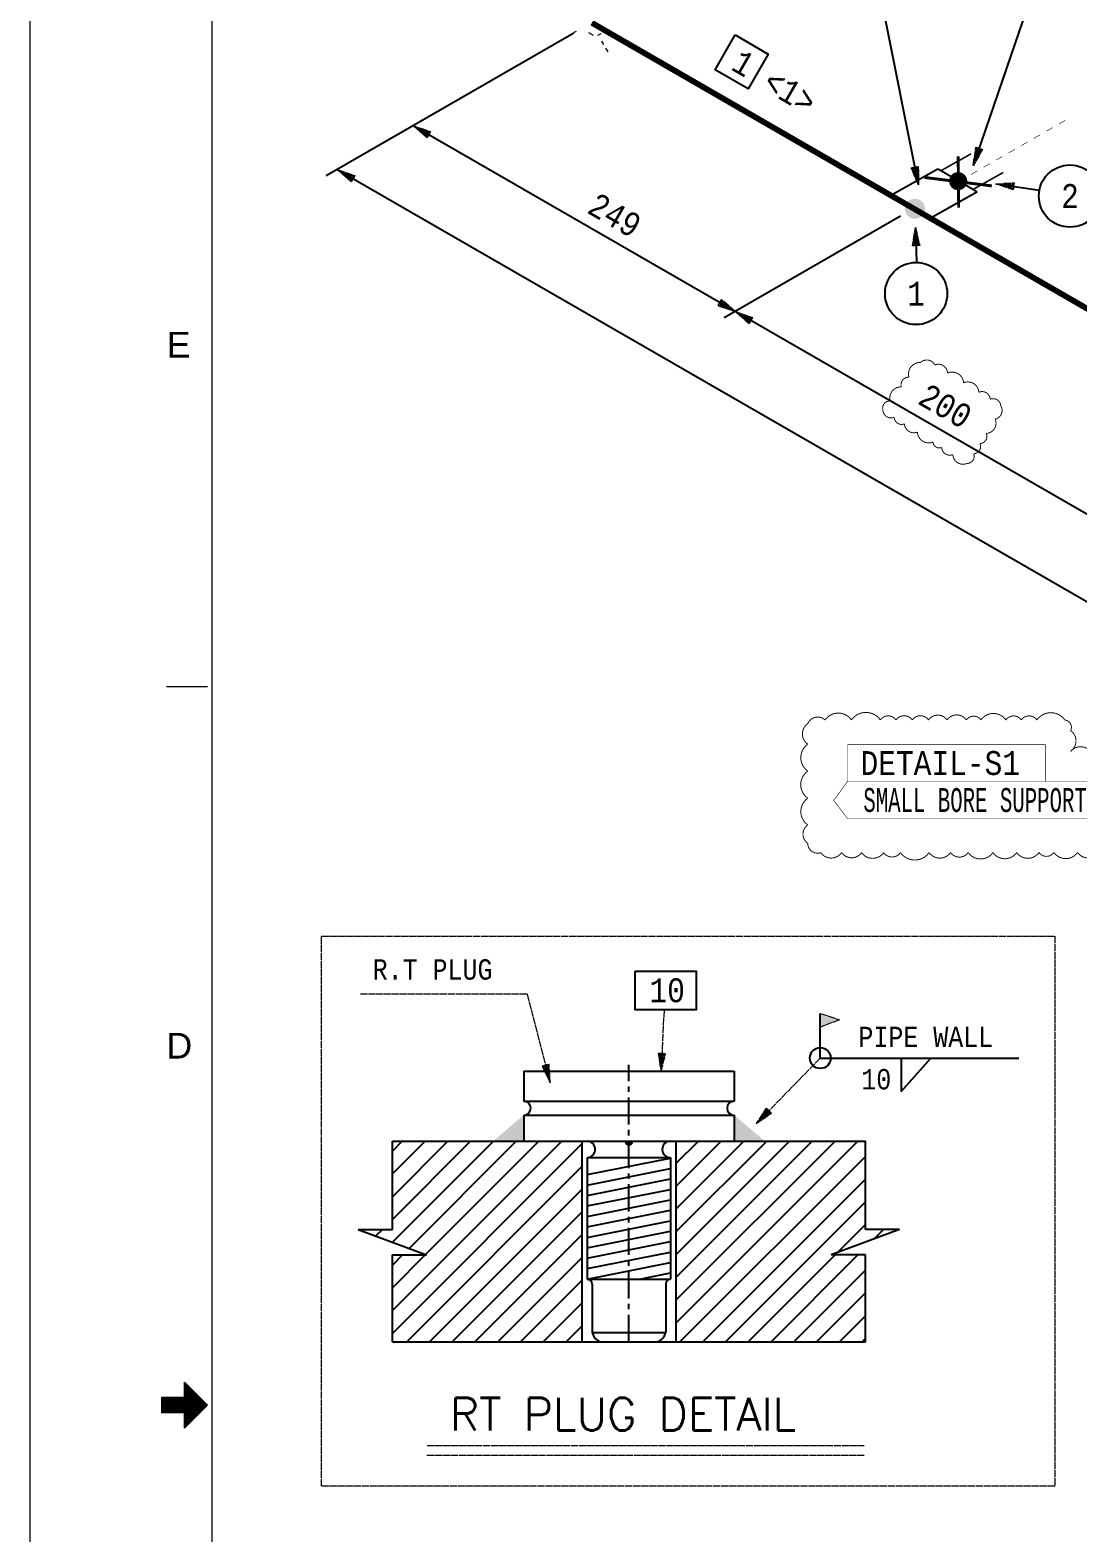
# Model space of a CAD drawing. Header units: inches. Extents: x 985 to 1826, y 0 to 594.
# Drawn here: x 985.1 to 1129.7, y 279.8 to 487.2 of the extents above; entities that cross this region are included whole.
import ezdxf
from ezdxf.enums import TextEntityAlignment as Align

# ---------------------------------------------------------------- set-up
doc = ezdxf.new("R2010")
doc.units = ezdxf.units.IN
doc.header["$MEASUREMENT"] = 0
for name, pattern in [('CENTER', [2, 1.25, -0.25, 0.25, -0.25]), ('Dashed', [4.18782, 2.09391, -2.09391]), ('Solid', [1, 1, 0])]:
    doc.linetypes.add(name, pattern=pattern)
for name, color, linetype in [('1', 7, 'Continuous'), ('2', 2, 'Continuous'), ('3', 3, 'Continuous'), ('4', 4, 'Continuous'), ('BG 0 -1', 7, 'Continuous'), ('CO', 7, 'Continuous'), ('DIM-LINES', 7, 'Continuous'), ('DIM-TEXT', 7, 'Continuous'), ('FITTINGS', 7, 'Continuous'), ('ISO-TEXT', 7, 'Continuous'), ('NOZZLES', 7, 'Continuous'), ('PIPE', 7, 'Continuous'), ('Rev.4', 6, 'Continuous'), ('WELDS', 7, 'Continuous')]:
    doc.layers.add(name, color=color, linetype=linetype)
for name, color, linetype, lineweight in [('dottedUndimensionedSymbol', 2, 'Dashed', 13), ('materialLabel', 2, 'Solid', 13), ('message', 2, 'Solid', 13), ('weldCyanLabel', 4, 'Solid', 13), ('weldDimension', 2, 'Solid', 13)]:
    doc.layers.add(name, color=color, linetype=linetype, lineweight=lineweight)
doc.styles.add('Arial', font='arial.ttf')
doc.styles.add('fixedText', font='MONOTXT8.shx', dxfattribs={"width": 0.85})
doc.styles.add('MONOTXT', font='MONOTXT.shx', dxfattribs={"width": 0.8})
doc.styles.add('ROMANS', font='romans.shx', dxfattribs={"width": 0.8})
doc.styles.get("Standard").update_dxf_attribs({"font": 'arial.ttf'})

# ---------------------------------------------------------------- blocks, each defined once
blk = doc.blocks.new('block149')
at = {"layer": 'FITTINGS', "color": 2, "linetype": 'ByBlock', "const_width": 0.2}
for points in [[(-6.9, -1.5), (-2.1, 1.2)], [(-2.1, 1.2), (0, 0)], [(0, 0), (2, -1.2)], [(-2.8, -3.9), (-6.9, -1.5)], [(2, -1.2), (-2.8, -3.9)]]:
    blk.add_lwpolyline(points, dxfattribs=at)
at = {"flags": 1}
for tag in ['Tag', 'Pipe Ref', 'Description', 'UCI', 'Key']:
    blk.add_attdef(tag, (0, 0), '', height=1, dxfattribs=at)
blk = doc.blocks.new('block100')
at = {"layer": 'PIPE', "color": 2, "linetype": 'ByBlock', "const_width": 0.08}
for points in [[(14.743, 8.465), (13.875, 7.967)], [(11.274, 6.473), (10.407, 5.975)], [(13.008, 7.469), (12.141, 6.971)], [(7.805, 4.482), (6.938, 3.984)], [(9.539, 5.477), (8.672, 4.979)], [(4.336, 2.49), (3.469, 1.992)], [(6.07, 3.486), (5.203, 2.988)], [(0.867, 0.498), (0, 0)], [(2.602, 1.494), (1.734, 0.996)]]:
    blk.add_lwpolyline(points, dxfattribs=at)
at = {"flags": 1}
for tag in ['Tag', 'UCI', 'Pipe Ref', 'Description', 'Key']:
    blk.add_attdef(tag, (0, 0), '', height=1, dxfattribs=at)

msp = doc.modelspace()

# ---------------------------------------------------------------- hatches: boundary and pattern name
at = {"layer": 'weldCyanLabel'}
h = msp.add_hatch(color=2, dxfattribs=at)
h.dxf.hatch_style = 1
h.paths.add_polyline_path([(1094.16, 351.51), (1094.16, 349.61), (1096.83, 350.63)])
at = {"layer": 'WELDS'}
h = msp.add_hatch(color=2, dxfattribs=at)
edge = h.paths.add_edge_path(flags=0)
edge.add_arc((1113.19, 466.38), 1.25, -180, 180)
h = msp.add_hatch(color=2, dxfattribs=at)
edge = h.paths.add_edge_path(flags=0)
edge.add_arc((1107.22, 462.57), 1.38, 0, 360, ccw=False)

# ---------------------------------------------------------------- linework, layer by layer
at = {"color": 2}
for p, q in [((1053.23, 337.44), (1053.23, 333.86)), ((1082.27, 337.44), (1082.27, 333.86))]:
    msp.add_line(p, q, dxfattribs=at)
at = {"layer": '1', "color": 1, "linetype": 'CENTER', "ltscale": 3}
msp.add_line((1067.75, 306.17), (1067.75, 344.42), dxfattribs=at)
at = {"layer": '2', "color": 4}
for p, q in [((1107.71, 465.88), (1102.71, 490.97)), ((1118.38, 466.02), (1124.41, 465.12)), ((1107.29, 459.97), (1107.43, 455.15))]:
    msp.add_line(p, q, dxfattribs=at)
at = {"layer": '2', "color": 2}
for p, q in [((1060.13, 486.82), (1025.96, 467.09)), ((1105.22, 461.55), (1080.88, 447.5))]:
    msp.add_line(p, q, dxfattribs=at)
at = {"layer": '2', "color": 4}
for points in [[(1082.41, 486.55), (1086.98, 483.91), (1084.2, 479.11), (1079.63, 481.74)], [(1068.63, 357.36), (1077.01, 357.36), (1077.01, 352), (1068.63, 352)]]:
    msp.add_lwpolyline(points, close=True, dxfattribs=at)
for centre in [(1128.62, 464.32), (1107.38, 450.86)]:
    msp.add_circle(centre, 4.29, dxfattribs=at)
at = {"layer": '3', "color": 2}
for p, q in [((1094.16, 345.34), (1094.16, 351.51)), ((1094.16, 345.34), (1121.55, 345.34)), ((1105.31, 340.74), (1109.4, 345.34)), ((1105.31, 345.34), (1105.31, 340.74))]:
    msp.add_line(p, q, dxfattribs=at)
at = {"layer": '3', "color": 3}
for p, q in [((1053.23, 343.53), (1053.23, 339.41)), ((1053.23, 343.53), (1082.27, 343.53)), ((1082.27, 343.53), (1082.27, 339.41)), ((1053.23, 339.41), (1082.27, 339.41)), ((1053.23, 337.44), (1082.27, 337.44)), ((1035.1, 321.7), (1035.1, 333.86)), ((1035.1, 333.86), (1100.39, 333.86)), ((1061.26, 333.86), (1061.26, 306.17)), ((1074.24, 333.86), (1074.24, 306.17)), ((1100.39, 321.7), (1100.39, 333.86)), ((1061.97, 331.61), (1073.47, 331.61)), ((1061.97, 331.61), (1061.97, 314.84)), ((1061.97, 329.25), (1073.47, 331.55)), ((1061.97, 327.81), (1073.47, 330.1)), ((1073.47, 331.61), (1073.47, 314.84)), ((1061.97, 326.37), (1073.47, 328.66)), ((1061.97, 324.93), (1073.47, 327.22)), ((1061.97, 323.49), (1073.47, 325.78)), ((1061.97, 322.04), (1073.47, 324.34)), ((1030.39, 321.7), (1035.1, 321.7)), ((1030.39, 321.7), (1039.81, 318.17)), ((1061.97, 320.6), (1073.47, 322.89)), ((1105.11, 321.7), (1095.68, 318.17)), ((1105.11, 321.7), (1100.39, 321.7)), ((1061.97, 319.16), (1073.47, 321.45)), ((1061.97, 317.72), (1073.47, 320.01)), ((1035.1, 318.17), (1039.81, 318.17)), ((1035.1, 306.17), (1035.1, 318.17)), ((1061.97, 316.28), (1073.47, 318.57)), ((1100.39, 318.17), (1095.68, 318.17)), ((1100.39, 306.17), (1100.39, 318.17)), ((1061.97, 314.84), (1073.47, 317.13)), ((1069.21, 314.84), (1073.47, 315.69)), ((1061.97, 314.84), (1073.47, 314.84)), ((1062.67, 314.14), (1062.67, 307.45)), ((1072.82, 314.14), (1072.82, 307.45)), ((1062.67, 307.45), (1072.82, 307.45)), ((1035.1, 306.17), (1100.39, 306.17))]:
    msp.add_line(p, q, dxfattribs=at)
at = {"layer": '3'}
msp.add_line((1063.87, 306.17), (1071.62, 306.17), dxfattribs=at)
at = {"layer": '3', "color": 3}
msp.add_lwpolyline([(1067.46, 333.86, 0.589, 0.589, 1.191456), (1068.04, 333.86, 0, 0, 0)], format="xyseb", dxfattribs=at)
for centre, radius, start, end in [((1053.23, 338.42), 0.982, 270, 90), ((1082.27, 338.42), 0.982, 90, 270), ((1061.97, 332.73), 1.13, 270, 90), ((1073.47, 332.73), 1.13, 90, 270), ((1061.97, 314.14), 0.7, 0, 90), ((1073.52, 314.13), 0.703, 93.9739, 179.9026), ((1064.39, 307.85), 1.76, 193.1432, 252.9181), ((1071.1, 307.85), 1.76, 287.0819, 346.8568)]:
    msp.add_arc(centre, radius, start, end, dxfattribs=at)
at = {"layer": '4', "color": 4, "linetype": 'Continuous'}
for p, q in [((1035.1, 332.49), (1036.47, 333.86)), ((1035.1, 329.35), (1039.62, 333.86)), ((1035.1, 326.2), (1042.76, 333.86)), ((1035.1, 323.06), (1045.9, 333.86)), ((1035.1, 310.49), (1058.48, 333.86)), ((1035.1, 307.35), (1061.26, 333.5)), ((1035.11, 319.93), (1049.05, 333.86)), ((1037.4, 319.07), (1052.19, 333.86)), ((1039.69, 318.22), (1055.33, 333.86)), ((1074.24, 330.77), (1077.33, 333.86)), ((1074.24, 327.62), (1080.48, 333.86)), ((1074.24, 324.48), (1083.62, 333.86)), ((1074.24, 321.34), (1086.76, 333.86)), ((1074.24, 318.19), (1089.91, 333.86)), ((1074.24, 315.05), (1093.05, 333.86)), ((1074.24, 311.91), (1096.19, 333.86)), ((1074.24, 308.76), (1099.34, 333.86)), ((1037.07, 306.17), (1061.26, 330.36)), ((1074.79, 306.17), (1100.39, 331.78)), ((1077.93, 306.17), (1100.39, 328.63)), ((1040.21, 306.17), (1061.26, 327.21)), ((1043.36, 306.17), (1061.26, 324.07)), ((1081.07, 306.17), (1100.39, 325.49)), ((1032.83, 320.79), (1033.74, 321.7)), ((1096.53, 318.49), (1100.39, 322.35)), ((1101.56, 320.37), (1102.89, 321.7)), ((1046.5, 306.17), (1061.26, 320.93)), ((1035.1, 316.77), (1036.49, 318.17)), ((1035.1, 313.63), (1039.64, 318.17)), ((1049.64, 306.17), (1061.26, 317.79)), ((1084.22, 306.17), (1096.21, 318.17)), ((1087.36, 306.17), (1099.36, 318.17)), ((1090.5, 306.17), (1100.39, 316.06)), ((1052.79, 306.17), (1061.26, 314.64)), ((1055.93, 306.17), (1061.26, 311.5)), ((1093.65, 306.17), (1100.39, 312.92)), ((1096.79, 306.17), (1100.39, 309.78)), ((1059.07, 306.17), (1061.26, 308.36)), ((1099.93, 306.17), (1100.39, 306.63))]:
    msp.add_line(p, q, dxfattribs=at)
at = {"layer": '4', "color": 3, "linetype": 'Continuous'}
msp.add_line((1030.54, 321.65), (1030.6, 321.7), dxfattribs=at)
at = {"layer": '4', "color": 2}
msp.add_circle((1094.16, 345.34), 1.44, dxfattribs=at)
at = {"layer": '4', "color": 4}
for points in [[(1053.23, 337.48), (1048.99, 333.86), (1053.23, 333.86)], [(1082.27, 337.48), (1086.51, 333.86), (1082.27, 333.86)]]:
    msp.add_solid(points, dxfattribs=at)
at = {"layer": 'BG 0 -1', "color": 7, "linetype": 'Continuous', "lineweight": 9}
for p, q in [((985.09, 0), (985.09, 594)), ((1010.2, 576.75), (1010.2, 18.11)), ((1009.57, 396.57), (1003.92, 396.57)), ((1004.39, 296.37), (1007.52, 299.5)), ((1004.51, 296.37), (1007.58, 299.43)), ((1004.64, 296.37), (1007.64, 299.37)), ((1004.76, 296.37), (1007.71, 299.31)), ((1004.89, 296.37), (1007.77, 299.25)), ((1005.01, 296.37), (1007.83, 299.18)), ((1005.14, 296.37), (1007.89, 299.12)), ((1005.26, 296.37), (1007.96, 299.06)), ((1005.39, 296.37), (1008.02, 299)), ((1005.51, 296.37), (1008.08, 298.93)), ((1005.64, 296.37), (1008.14, 298.87)), ((1005.76, 296.37), (1008.21, 298.81)), ((1005.89, 296.37), (1008.27, 298.75)), ((1006.41, 300.61), (1009.59, 297.43)), ((1006.41, 298.49), (1006.41, 300.61)), ((1006.41, 300.51), (1006.46, 300.56)), ((1006.41, 300.39), (1006.52, 300.5)), ((1006.41, 300.26), (1006.58, 300.43)), ((1006.41, 300.14), (1006.64, 300.37)), ((1006.41, 300.01), (1006.71, 300.31)), ((1006.41, 299.89), (1006.77, 300.25)), ((1006.41, 299.76), (1006.83, 300.18)), ((1006.41, 299.63), (1006.89, 300.12)), ((1006.41, 299.51), (1006.96, 300.06)), ((1006.41, 299.38), (1007.02, 300)), ((1006.41, 299.26), (1007.08, 299.93)), ((1006.41, 299.13), (1007.14, 299.87)), ((1006.41, 299.01), (1007.21, 299.81)), ((1006.41, 298.88), (1007.27, 299.75)), ((1006.41, 298.76), (1007.33, 299.68)), ((1006.41, 298.63), (1007.39, 299.62)), ((1006.41, 298.51), (1007.46, 299.56)), ((1003.22, 296.95), (1004.76, 298.49)), ((1003.22, 296.83), (1004.88, 298.49)), ((1003.22, 296.7), (1005.01, 298.49)), ((1003.22, 296.58), (1005.13, 298.49)), ((1003.22, 296.45), (1005.26, 298.49)), ((1003.22, 298.49), (1003.22, 296.37)), ((1003.22, 298.45), (1003.26, 298.49)), ((1003.22, 298.33), (1003.38, 298.49)), ((1003.22, 298.2), (1003.51, 298.49)), ((1003.22, 298.08), (1003.63, 298.49)), ((1003.22, 297.95), (1003.76, 298.49)), ((1003.22, 297.83), (1003.88, 298.49)), ((1003.22, 297.7), (1004.01, 298.49)), ((1003.22, 297.58), (1004.13, 298.49)), ((1003.22, 297.45), (1004.26, 298.49)), ((1003.22, 297.33), (1004.38, 298.49)), ((1003.22, 297.2), (1004.51, 298.49)), ((1003.22, 297.08), (1004.63, 298.49)), ((1006.41, 298.49), (1003.22, 298.49)), ((1003.26, 296.37), (1005.39, 298.49)), ((1003.39, 296.37), (1005.51, 298.49)), ((1003.51, 296.37), (1005.64, 298.49)), ((1003.64, 296.37), (1005.76, 298.49)), ((1003.76, 296.37), (1005.89, 298.49)), ((1003.89, 296.37), (1006.01, 298.49)), ((1004.01, 296.37), (1006.14, 298.49)), ((1004.14, 296.37), (1006.26, 298.49)), ((1004.26, 296.37), (1006.39, 298.49)), ((1006.01, 296.37), (1008.33, 298.68)), ((1006.14, 296.37), (1008.4, 298.62)), ((1006.26, 296.37), (1008.46, 298.56)), ((1006.39, 296.37), (1008.52, 298.5)), ((1006.41, 296.26), (1008.58, 298.43)), ((1006.41, 296.13), (1008.65, 298.37)), ((1006.41, 296.01), (1008.71, 298.31)), ((1006.41, 295.88), (1008.77, 298.25)), ((1006.41, 295.76), (1008.83, 298.18)), ((1006.41, 295.63), (1008.9, 298.12)), ((1006.41, 295.51), (1008.96, 298.06)), ((1006.41, 295.38), (1009.02, 298)), ((1006.41, 295.26), (1009.08, 297.93)), ((1006.41, 295.13), (1009.15, 297.87)), ((1006.41, 295.01), (1009.21, 297.81)), ((1006.41, 294.88), (1009.27, 297.75)), ((1006.41, 294.76), (1009.33, 297.68)), ((1006.41, 294.63), (1009.4, 297.62)), ((1006.41, 294.51), (1009.46, 297.56)), ((1006.41, 294.38), (1009.52, 297.5)), ((1006.41, 294.26), (1009.58, 297.43)), ((1009.59, 297.43), (1006.41, 294.24)), ((1006.41, 296.37), (1003.22, 296.37)), ((1006.41, 294.24), (1006.41, 296.37))]:
    msp.add_line(p, q, dxfattribs=at)
at = {"layer": 'CO', "color": 2, "linetype": 'Continuous'}
for p, q in [((1074.24, 333.7), (1074.4, 333.86)), ((1100.25, 306.17), (1100.39, 306.31))]:
    msp.add_line(p, q, dxfattribs=at)
at = {"layer": 'DIM-LINES', "color": 4}
for p, q in [((1124.12, 494.39), (1115.28, 468.54)), ((1527.98, 191.22), (1037.98, 474.03)), ((1577.38, 150.84), (1027.55, 467.9))]:
    msp.add_line(p, q, dxfattribs=at)
at = {"layer": 'dottedUndimensionedSymbol', "flags": 128}
for points in [[(1060.21, 486.92), (1060.49, 487.08)], [(1062.84, 486.48), (1062.23, 486.84)], [(1063.87, 486.7), (1063.4, 486.48)], [(1064.28, 485.22), (1064, 485.7)], [(1064.89, 484.22), (1064.57, 484.73)]]:
    msp.add_lwpolyline(points, dxfattribs=at)
at = {"layer": 'FITTINGS', "color": 2, "linetype": 'ByBlock', "const_width": 0.22}
for points in [[(1114.97, 470.15), (1110.8, 467.81)], [(1119.42, 467.58), (1115.2, 465.21)]]:
    msp.add_lwpolyline(points, dxfattribs=at)
at = {"layer": 'ISO-TEXT', "color": 2, "linetype": 'ByBlock', "const_width": 0.08, "flags": 128}
for points in [[(1097.91, 383.51), (1097.91, 388.61), (1125.22, 388.61), (1125.22, 383.51)], [(1097.91, 378.41), (1096.01, 380.91), (1097.91, 383.51), (1146.09, 383.51), (1147.99, 381.01), (1146.09, 378.41)]]:
    msp.add_lwpolyline(points, close=True, dxfattribs=at)
at = {"layer": 'materialLabel', "color": 4, "flags": 128}
for points in [[(1053.68, 354.17), (1056.88, 341.94)], [(1072.59, 352), (1072.18, 343.46)], [(1056.88, 341.94), (1056.72, 344.47), (1055.75, 344.22), (1056.88, 341.94), (1056.75, 342.42), (1056.62, 344.45), (1055.85, 344.24), (1056.75, 342.42), (1056.62, 342.9), (1056.53, 344.42), (1055.95, 344.27), (1056.62, 342.9), (1056.49, 343.38), (1056.43, 344.4), (1056.04, 344.29), (1056.49, 343.38), (1056.37, 343.86), (1056.33, 344.37), (1056.14, 344.32), (1056.37, 343.86)], [(1072.18, 343.46), (1072.79, 345.93), (1071.79, 345.97), (1072.18, 343.46), (1072.2, 343.96), (1072.69, 345.94), (1071.89, 345.97), (1072.2, 343.96), (1072.22, 344.46), (1072.59, 345.94), (1071.99, 345.97), (1072.22, 344.46), (1072.25, 344.96), (1072.49, 345.95), (1072.09, 345.96), (1072.25, 344.96), (1072.27, 345.46), (1072.39, 345.95), (1072.19, 345.96), (1072.27, 345.46)], [(1094.16, 345.34), (1085.33, 336.29)], [(1085.33, 336.29), (1087.42, 337.74), (1086.7, 338.43), (1085.33, 336.29), (1085.68, 336.65), (1087.35, 337.81), (1086.77, 338.36), (1085.68, 336.65), (1086.02, 337.01), (1087.28, 337.88), (1086.85, 338.29), (1086.02, 337.01), (1086.37, 337.37), (1087.21, 337.95), (1086.92, 338.22), (1086.37, 337.37), (1086.72, 337.73), (1087.13, 338.02), (1086.99, 338.15), (1086.72, 337.73)]]:
    msp.add_lwpolyline(points, dxfattribs=at)
at = {"layer": 'NOZZLES', "const_width": 0.8}
msp.add_lwpolyline([(1552.49, 205.49), (1062.63, 488.23)], dxfattribs=at)
at = {"layer": 'Rev.4', "color": 1, "const_width": 0.132}
for points in [[(1102.81, 434.76, -0.520567), (1103.82, 436.04, -0.520567), (1105.34, 437.97, -0.520567), (1106.4, 439.32, -0.520567), (1108, 441.34, -0.520567), (1109.95, 441, -0.520567), (1111.73, 439.9, -0.520567), (1113.93, 438.54, -0.520567), (1116.04, 437.24, -0.520567), (1117.61, 436.27, -0.520567), (1119.07, 435.36, -0.520567), (1118.3, 433.53, -0.520567), (1117.08, 431.56, -0.520567), (1116.21, 430.16, -0.520567), (1115.34, 428.75, -0.520567), (1114.39, 427.41, -0.520567), (1112.45, 428.64, -0.520567), (1110.91, 429.62, -0.520567), (1109.72, 430.37, -0.520567), (1107.56, 431.75, -0.520567), (1105.77, 432.88, -0.520567), (1104.36, 433.78, -0.520567), (1102.81, 434.76, -0.520567)], [(1132.55, 373.72, -0.520567), (1129.66, 373.72, -0.520567), (1126.4, 373.72, -0.520567), (1124.34, 373.72, -0.520567), (1121.27, 373.71, -0.520567), (1117.99, 373.71, -0.520567), (1114.57, 373.71, -0.520567), (1112.14, 373.71, -0.520567), (1109.18, 373.71, -0.520567), (1105.23, 373.7, -0.520567), (1102.9, 373.7, -0.520567), (1099.86, 373.7, -0.520567), (1097.1, 373.7, -0.520567), (1094.21, 373.7, -0.520567), (1092.43, 374.98, -0.520567), (1092.43, 377.53, -0.520567), (1092.43, 381.21, -0.520567), (1092.43, 384.95, -0.520567), (1092.43, 388.66, -0.520567), (1092.43, 391.5, -0.520567), (1094.82, 392.01, -0.520567), (1098.46, 392.01, -0.520567), (1102.45, 392.01, -0.520567), (1104.61, 392.01, -0.520567), (1106.85, 392.01, -0.520567), (1109.09, 392.01, -0.520567), (1111.65, 392.01, -0.520567), (1114.32, 392.01, -0.520567), (1116.33, 392.01, -0.520567), (1119.77, 392.01, -0.520567), (1121.9, 392.01, -0.520567), (1124.05, 392.01, -0.520567), (1127.91, 392.01, -0.520567), (1128.71, 390.54, -0.520567), (1128.71, 387.68, -0.520567), (1131.63, 387.4, -0.520567)]]:
    msp.add_lwpolyline(points, format="xyb", dxfattribs=at)
at = {"layer": 'weldCyanLabel'}
msp.add_line((1053.68, 354.17), (1030.71, 354.17), dxfattribs=at)
at = {"layer": 'weldCyanLabel', "color": 2}
for p, q in [((1094.16, 351.51), (1096.83, 350.63)), ((1096.83, 350.63), (1094.16, 349.61)), ((1039.85, 290.54), (1100.23, 290.54)), ((1039.91, 291.86), (1100.2, 291.86))]:
    msp.add_line(p, q, dxfattribs=at)
msp.add_lwpolyline([(1025.33, 362.18), (1126.51, 362.18), (1126.51, 286.24), (1025.33, 286.24)], close=True, dxfattribs=at)
at = {"layer": 'weldDimension', "color": 4, "flags": 128}
for points in [[(1037.98, 474.03), (1040.38, 473.21), (1039.89, 472.35), (1037.98, 474.03), (1038.41, 473.78), (1040.33, 473.13), (1039.94, 472.43), (1038.41, 473.78), (1038.84, 473.53), (1040.28, 473.04), (1039.99, 472.52), (1038.84, 473.53), (1039.27, 473.28), (1040.23, 472.95), (1040.03, 472.61), (1039.27, 473.28), (1039.7, 473.03), (1040.18, 472.87), (1040.08, 472.69), (1039.7, 473.03)], [(1115.28, 468.54), (1115.62, 471.06), (1116.56, 470.74), (1115.28, 468.54), (1115.44, 469.01), (1115.71, 471.03), (1116.46, 470.77), (1115.44, 469.01), (1115.6, 469.48), (1115.8, 470.99), (1116.37, 470.8), (1115.6, 469.48), (1115.77, 469.95), (1115.9, 470.96), (1116.28, 470.83), (1115.77, 469.95), (1115.93, 470.43), (1115.99, 470.93), (1116.18, 470.87), (1115.93, 470.43)], [(1027.49, 467.97), (1029.9, 467.16), (1029.4, 466.29), (1027.49, 467.97), (1027.92, 467.72), (1029.85, 467.07), (1029.45, 466.38), (1027.92, 467.72), (1028.35, 467.47), (1029.8, 466.98), (1029.5, 466.47), (1028.35, 467.47), (1028.78, 467.22), (1029.75, 466.9), (1029.55, 466.55), (1028.78, 467.22), (1029.22, 466.97), (1029.7, 466.81), (1029.6, 466.64), (1029.22, 466.97)], [(1107.71, 465.88), (1106.71, 468.21), (1107.69, 468.42), (1107.71, 465.88), (1107.61, 466.36), (1106.81, 468.23), (1107.59, 468.4), (1107.61, 466.36), (1107.51, 466.85), (1106.9, 468.25), (1107.49, 468.38), (1107.51, 466.85), (1107.4, 467.34), (1107, 468.27), (1107.39, 468.35), (1107.4, 467.34), (1107.3, 467.83), (1107.1, 468.29), (1107.29, 468.33), (1107.3, 467.83)], [(1118.38, 466.02), (1120.92, 466.16), (1120.78, 465.17), (1118.38, 466.02), (1118.88, 465.95), (1120.91, 466.06), (1120.79, 465.27), (1118.88, 465.95), (1119.37, 465.88), (1120.89, 465.96), (1120.81, 465.37), (1119.37, 465.88), (1119.86, 465.81), (1120.88, 465.87), (1120.82, 465.47), (1119.86, 465.81), (1120.36, 465.74), (1120.86, 465.77), (1120.84, 465.57), (1120.36, 465.74)], [(1107.29, 459.97), (1107.88, 457.49), (1106.88, 457.46), (1107.29, 459.97), (1107.31, 459.47), (1107.78, 457.49), (1106.98, 457.46), (1107.31, 459.47), (1107.33, 458.97), (1107.68, 457.49), (1107.08, 457.47), (1107.33, 458.97), (1107.34, 458.47), (1107.58, 457.48), (1107.18, 457.47), (1107.34, 458.47), (1107.36, 457.97), (1107.48, 457.48), (1107.28, 457.47), (1107.36, 457.97)], [(1082.41, 448.38), (1080.5, 450.06), (1080, 449.2), (1082.41, 448.38), (1081.98, 448.63), (1080.45, 449.97), (1080.05, 449.28), (1081.98, 448.63), (1081.55, 448.88), (1080.4, 449.89), (1080.1, 449.37), (1081.55, 448.88), (1081.11, 449.13), (1080.35, 449.8), (1080.15, 449.45), (1081.11, 449.13), (1080.68, 449.38), (1080.3, 449.71), (1080.2, 449.54), (1080.68, 449.38)], [(1082.41, 448.38), (1084.82, 447.57), (1084.32, 446.7), (1082.41, 448.38), (1082.84, 448.13), (1084.77, 447.48), (1084.37, 446.79), (1082.84, 448.13), (1083.27, 447.88), (1084.72, 447.39), (1084.42, 446.88), (1083.27, 447.88), (1083.7, 447.63), (1084.67, 447.31), (1084.47, 446.96), (1083.7, 447.63), (1084.14, 447.38), (1084.62, 447.22), (1084.52, 447.05), (1084.14, 447.38)]]:
    msp.add_lwpolyline(points, dxfattribs=at)
at = {"layer": 'WELDS', "color": 2, "linetype": 'ByBlock', "const_width": 0.4}
for points in [[(1113.19, 469.79), (1113.26, 462.7)], [(1108.55, 466.89), (1117.83, 465.72)]]:
    msp.add_lwpolyline(points, dxfattribs=at)

# ---------------------------------------------------------------- block references
at = {"layer": 'FITTINGS', "xscale": 1.32, "yscale": 1.32, "zscale": 1.32, "rotation": 180.0000000000004}
msp.add_blockref('block149', (1106.7, 462.92), dxfattribs=at)
at = {"layer": 'PIPE'}
msp.add_blockref('block100', (1113.23, 466.3), dxfattribs=at)

# ---------------------------------------------------------------- texts
at = {"layer": '2', "style": 'fixedText', "width": 0.85}
for s, p in [('2', (1128.62, 464.32)), ('1', (1107.38, 450.86))]:
    msp.add_text(s, height=3.3, dxfattribs=at).set_placement(p, align=Align.MIDDLE_CENTER)
at = {"layer": '2', "style": 'ROMANS'}
msp.add_text('RT PLUG DETAIL', height=4.4787, dxfattribs=at).set_placement((1043.05, 293.96))
at = {"layer": 'BG 0 -1', "color": 7, "style": 'Arial'}
for s, width, p in [('E', 1.004063, (1003.93, 442.02)), ('D', 0.992063, (1003.93, 345.28))]:
    msp.add_text(s, height=3.54, dxfattribs=dict(at, width=width)).set_placement(p)
at = {"layer": 'DIM-TEXT', "color": 2, "style": 'MONOTXT', "width": 0.8566}
for s, p in [('249', (1061.8, 462.09)), ('200', (1107.43, 435.75))]:
    msp.add_text(s, height=3.3, rotation=330, dxfattribs=at).set_placement(p)
at = {"layer": 'ISO-TEXT', "color": 2, "style": 'MONOTXT', "width": 0.8566}
for s, p in [('1', (1081.67, 481.85)), ('<1>', (1085.98, 479.14))]:
    msp.add_text(s, height=3.3, rotation=330, dxfattribs=at).set_placement(p)
at = {"layer": 'ISO-TEXT', "color": 2, "style": 'MONOTXT'}
for s, width, p in [('DETAIL-S1', 0.8566, (1099.71, 384.41)), ('SMALL BORE SUPPORT LUG', 0.6, (1100.1, 379.31)), ('10', 0.8566, (1070.58, 353.05))]:
    msp.add_text(s, height=3.3, dxfattribs=dict(at, width=width)).set_placement(p)
at = {"layer": 'message', "style": 'fixedText', "width": 0.85}
for s, p in [('R.T PLUG ', (1032.37, 356.17)), ('PIPE WALL', (1099.42, 346.85))]:
    msp.add_text(s, height=2.81, dxfattribs=at).set_placement(p)
msp.add_text('10', height=2.81, dxfattribs=at).set_placement((1101.89, 342.43), align=Align.MIDDLE)

doc.saveas('drawing.dxf')
